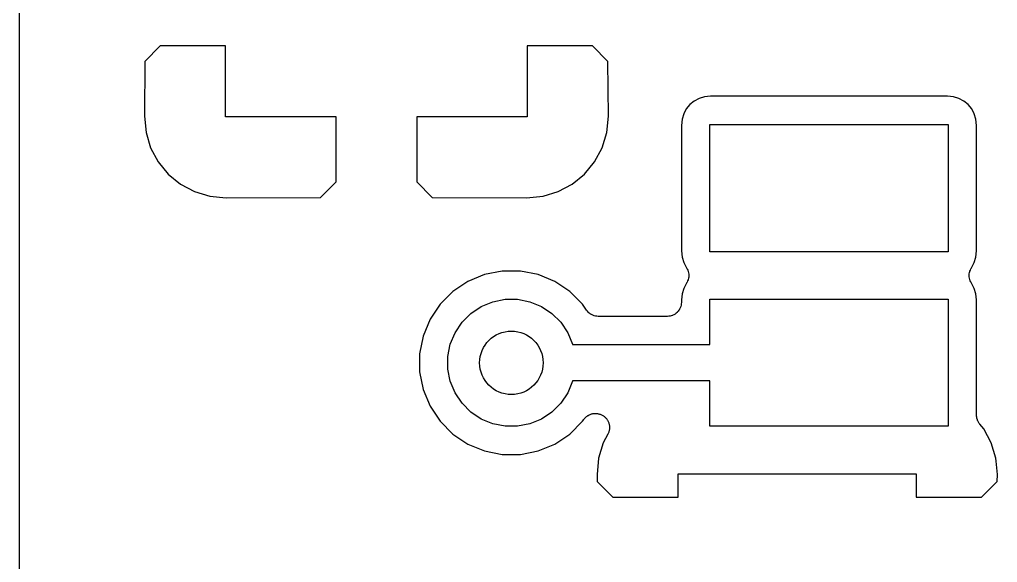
# Model space of a CAD drawing. Extents: x 1.98 to 5.9, y -3.93 to -1.98.
# Drawn here: x 1.9765 to 2.2189, y -3.2228 to -3.0881 of the extents above; entities that cross this region are included whole.
import ezdxf

# ---------------------------------------------------------------- set-up
doc = ezdxf.new("R2010")
doc.units = 0
doc.header["$MEASUREMENT"] = 0
doc.layers.add('BLACK', color=7, linetype='CONTINUOUS')

msp = doc.modelspace()

# ---------------------------------------------------------------- linework, layer by layer
at = {"layer": 'BLACK', "linetype": 'CONTINUOUS'}
for p, q in [((1.97649, -3.56691), (1.97649, -2.96428)), ((2.01138, -3.09465), (2.00755, -3.09848)), ((2.02756, -3.09465), (2.01138, -3.09465)), ((2.02756, -3.1122), (2.02756, -3.09465)), ((2.10236, -3.09465), (2.10236, -3.1122)), ((2.11854, -3.09465), (2.10236, -3.09465)), ((2.12237, -3.09848), (2.11854, -3.09465)), ((2.00755, -3.09848), (2.00745, -3.11205)), ((2.12247, -3.11205), (2.12237, -3.09848)), ((2.14495, -3.10767), (2.14373, -3.10832)), ((2.14627, -3.10727), (2.14495, -3.10767)), ((2.14781, -3.10712), (2.14627, -3.10727)), ((2.20652, -3.10712), (2.14781, -3.10712)), ((2.20807, -3.10727), (2.20652, -3.10712)), ((2.20938, -3.10767), (2.20807, -3.10727)), ((2.2106, -3.10832), (2.20938, -3.10767)), ((2.14179, -3.11027), (2.14114, -3.11148)), ((2.14266, -3.1092), (2.14179, -3.11027)), ((2.14373, -3.10832), (2.14266, -3.1092)), ((2.21167, -3.1092), (2.2106, -3.10832)), ((2.21254, -3.11027), (2.21167, -3.1092)), ((2.21319, -3.11148), (2.21254, -3.11027)), ((2.00745, -3.11205), (2.00785, -3.11613)), ((2.05496, -3.1122), (2.02756, -3.1122)), ((2.05496, -3.12838), (2.05496, -3.1122)), ((2.10236, -3.1122), (2.07496, -3.1122)), ((2.07496, -3.1122), (2.07496, -3.12838)), ((2.12207, -3.11613), (2.12247, -3.11205)), ((2.14074, -3.1128), (2.14059, -3.11435)), ((2.14114, -3.11148), (2.14074, -3.1128)), ((2.21359, -3.1128), (2.21319, -3.11148)), ((2.21374, -3.11435), (2.21359, -3.1128)), ((2.14059, -3.11435), (2.14059, -3.1455)), ((2.14764, -3.14567), (2.14764, -3.11417)), ((2.14764, -3.11417), (2.20669, -3.11417)), ((2.20669, -3.11417), (2.20669, -3.14567)), ((2.21374, -3.1455), (2.21374, -3.11435)), ((2.00785, -3.11613), (2.00899, -3.1199)), ((2.12093, -3.1199), (2.12207, -3.11613)), ((2.00899, -3.1199), (2.01085, -3.12337)), ((2.11907, -3.12337), (2.12093, -3.1199)), ((2.01085, -3.12337), (2.01335, -3.12642)), ((2.11657, -3.12642), (2.11907, -3.12337)), ((2.01335, -3.12642), (2.01639, -3.12891)), ((2.11353, -3.12891), (2.11657, -3.12642)), ((2.01639, -3.12891), (2.01987, -3.13077)), ((2.05113, -3.13221), (2.05496, -3.12838)), ((2.07496, -3.12838), (2.07879, -3.13221)), ((2.11005, -3.13077), (2.11353, -3.12891)), ((2.01987, -3.13077), (2.02364, -3.13192)), ((2.02364, -3.13192), (2.02772, -3.13232)), ((2.02772, -3.13232), (2.05113, -3.13221)), ((2.07879, -3.13221), (2.1022, -3.13232)), ((2.1022, -3.13232), (2.10628, -3.13192)), ((2.10628, -3.13192), (2.11005, -3.13077)), ((2.14059, -3.1455), (2.14074, -3.14704)), ((2.20669, -3.14567), (2.14764, -3.14567)), ((2.21359, -3.14704), (2.21374, -3.1455)), ((2.14074, -3.14704), (2.14114, -3.14836)), ((2.14114, -3.14836), (2.14193, -3.14984)), ((2.21242, -3.14981), (2.21319, -3.14836)), ((2.21319, -3.14836), (2.21359, -3.14704)), ((2.09179, -3.15135), (2.08765, -3.15307)), ((2.09618, -3.15048), (2.09179, -3.15135)), ((2.10067, -3.15048), (2.09618, -3.15048)), ((2.10506, -3.15135), (2.10067, -3.15048)), ((2.1092, -3.15307), (2.10506, -3.15135)), ((2.14193, -3.14984), (2.142, -3.14994)), ((2.142, -3.14994), (2.142, -3.14995)), ((2.142, -3.14995), (2.14201, -3.14997)), ((2.14201, -3.14997), (2.14213, -3.15027)), ((2.14213, -3.15027), (2.14225, -3.15057)), ((2.14225, -3.15057), (2.14226, -3.15059)), ((2.14226, -3.15059), (2.14226, -3.1506)), ((2.14226, -3.1506), (2.14232, -3.15092)), ((2.14232, -3.15092), (2.14239, -3.15124)), ((2.14239, -3.15127), (2.14238, -3.1516)), ((2.14238, -3.1516), (2.14238, -3.15193)), ((2.14239, -3.15124), (2.14239, -3.15126)), ((2.14239, -3.15126), (2.14239, -3.15127)), ((2.21194, -3.15188), (2.21195, -3.15155)), ((2.21195, -3.15119), (2.21202, -3.15087)), ((2.21195, -3.15121), (2.21195, -3.15119)), ((2.21195, -3.15122), (2.21195, -3.15121)), ((2.21195, -3.15155), (2.21195, -3.15122)), ((2.21202, -3.15087), (2.21208, -3.15055)), ((2.21208, -3.15055), (2.21209, -3.15054)), ((2.21209, -3.15053), (2.21222, -3.15022)), ((2.21209, -3.15054), (2.21209, -3.15053)), ((2.21222, -3.15022), (2.21234, -3.14992)), ((2.21234, -3.14992), (2.21235, -3.14991)), ((2.21235, -3.14991), (2.21236, -3.1499)), ((2.21236, -3.1499), (2.21242, -3.14981)), ((2.08765, -3.15307), (2.08392, -3.15556)), ((2.11293, -3.15556), (2.1092, -3.15307)), ((2.14192, -3.15334), (2.14114, -3.15479)), ((2.14197, -3.15325), (2.14192, -3.15334)), ((2.14198, -3.15324), (2.14197, -3.15325)), ((2.14199, -3.15323), (2.14198, -3.15324)), ((2.14211, -3.15292), (2.14199, -3.15323)), ((2.14224, -3.15262), (2.14211, -3.15292)), ((2.14225, -3.1526), (2.14224, -3.15261)), ((2.14224, -3.15261), (2.14224, -3.15262)), ((2.14231, -3.15227), (2.14225, -3.1526)), ((2.14238, -3.15196), (2.14231, -3.15227)), ((2.14238, -3.15193), (2.14238, -3.15194)), ((2.14238, -3.15194), (2.14238, -3.15196)), ((2.21195, -3.15189), (2.21194, -3.15188)), ((2.21195, -3.15191), (2.21195, -3.15189)), ((2.21201, -3.15223), (2.21195, -3.15191)), ((2.21207, -3.15255), (2.21201, -3.15223)), ((2.21207, -3.15256), (2.21207, -3.15255)), ((2.21208, -3.15258), (2.21207, -3.15256)), ((2.2122, -3.15288), (2.21208, -3.15258)), ((2.21232, -3.15318), (2.2122, -3.15288)), ((2.21233, -3.1532), (2.21232, -3.15318)), ((2.21233, -3.15321), (2.21233, -3.1532)), ((2.2124, -3.15331), (2.21233, -3.15321)), ((2.21319, -3.15479), (2.2124, -3.15331)), ((2.08392, -3.15556), (2.08076, -3.15873)), ((2.11609, -3.15873), (2.11293, -3.15556)), ((2.14074, -3.15611), (2.14059, -3.15765)), ((2.14114, -3.15479), (2.14074, -3.15611)), ((2.21359, -3.15611), (2.21319, -3.15479)), ((2.21374, -3.15765), (2.21359, -3.15611)), ((2.08076, -3.15873), (2.07827, -3.16245)), ((2.09097, -3.15927), (2.09383, -3.15809)), ((2.09383, -3.15809), (2.09687, -3.15748)), ((2.09687, -3.15748), (2.09998, -3.15748)), ((2.09998, -3.15748), (2.10302, -3.15809)), ((2.10302, -3.15809), (2.10588, -3.15927)), ((2.11706, -3.16017), (2.11609, -3.15873)), ((2.14051, -3.15896), (2.14041, -3.15927)), ((2.14052, -3.15893), (2.14051, -3.15894)), ((2.14051, -3.15894), (2.14051, -3.15896)), ((2.14055, -3.1586), (2.14052, -3.15893)), ((2.14059, -3.15828), (2.14055, -3.1586)), ((2.14059, -3.15765), (2.14059, -3.15823)), ((2.14059, -3.15823), (2.14059, -3.15825)), ((2.14059, -3.15825), (2.14059, -3.15825)), ((2.14059, -3.15825), (2.14059, -3.15825)), ((2.14059, -3.15825), (2.14059, -3.15828)), ((2.14764, -3.16873), (2.14764, -3.15748)), ((2.14764, -3.15748), (2.20669, -3.15748)), ((2.20669, -3.15748), (2.20669, -3.18898)), ((2.21374, -3.18619), (2.21374, -3.15765)), ((2.08619, -3.16319), (2.08839, -3.161)), ((2.08839, -3.161), (2.09097, -3.15927)), ((2.10588, -3.15927), (2.10846, -3.161)), ((2.10846, -3.161), (2.11066, -3.16319)), ((2.11727, -3.16042), (2.11706, -3.16017)), ((2.11747, -3.16068), (2.11727, -3.16042)), ((2.11748, -3.16069), (2.11747, -3.16068)), ((2.11749, -3.1607), (2.11748, -3.16069)), ((2.11774, -3.16091), (2.11749, -3.1607)), ((2.11799, -3.16112), (2.11774, -3.16091)), ((2.11801, -3.16112), (2.11799, -3.16112)), ((2.11802, -3.16114), (2.11801, -3.16112)), ((2.11831, -3.16129), (2.11802, -3.16114)), ((2.11859, -3.16145), (2.11831, -3.16129)), ((2.13871, -3.16131), (2.13842, -3.16146)), ((2.139, -3.16116), (2.13871, -3.16131)), ((2.13901, -3.16115), (2.139, -3.16116)), ((2.13902, -3.16114), (2.13901, -3.16115)), ((2.13928, -3.16093), (2.13902, -3.16114)), ((2.13954, -3.16073), (2.13928, -3.16093)), ((2.13955, -3.16071), (2.13954, -3.16072)), ((2.13954, -3.16072), (2.13954, -3.16073)), ((2.13976, -3.16046), (2.13955, -3.16071)), ((2.13997, -3.16021), (2.13976, -3.16046)), ((2.13998, -3.16019), (2.13997, -3.16021)), ((2.13999, -3.16019), (2.13998, -3.16019)), ((2.14014, -3.1599), (2.13999, -3.16019)), ((2.1403, -3.15961), (2.14014, -3.1599)), ((2.14031, -3.1596), (2.1403, -3.15961)), ((2.14041, -3.15927), (2.14031, -3.15958)), ((2.14031, -3.15958), (2.14031, -3.1596)), ((2.07827, -3.16245), (2.07655, -3.16659)), ((2.08447, -3.16577), (2.08619, -3.16319)), ((2.11066, -3.16319), (2.11238, -3.16577)), ((2.11861, -3.16145), (2.11859, -3.16145)), ((2.11862, -3.16146), (2.11861, -3.16145)), ((2.11894, -3.16155), (2.11862, -3.16146)), ((2.11924, -3.16165), (2.11894, -3.16155)), ((2.11926, -3.16165), (2.11924, -3.16165)), ((2.11928, -3.16166), (2.11926, -3.16165)), ((2.1196, -3.16169), (2.11928, -3.16166)), ((2.11992, -3.16173), (2.1196, -3.16169)), ((2.11995, -3.16173), (2.11992, -3.16173)), ((2.11996, -3.16173), (2.11995, -3.16173)), ((2.11997, -3.16173), (2.11996, -3.16173)), ((2.11996, -3.16173), (2.11996, -3.16173)), ((2.13709, -3.16173), (2.11997, -3.16173)), ((2.13742, -3.1617), (2.13709, -3.16173)), ((2.13774, -3.16167), (2.13742, -3.1617)), ((2.13775, -3.16166), (2.13774, -3.16167)), ((2.13777, -3.16166), (2.13775, -3.16166)), ((2.13808, -3.16157), (2.13777, -3.16166)), ((2.1384, -3.16147), (2.13808, -3.16157)), ((2.13841, -3.16147), (2.1384, -3.16147)), ((2.13842, -3.16146), (2.13841, -3.16147)), ((2.08328, -3.16863), (2.08447, -3.16577)), ((2.11238, -3.16577), (2.11357, -3.16863)), ((2.07655, -3.16659), (2.07568, -3.17099)), ((2.08268, -3.17168), (2.08328, -3.16863)), ((2.11357, -3.16863), (2.11359, -3.16873)), ((2.07568, -3.17099), (2.07568, -3.17547)), ((2.11359, -3.16873), (2.14764, -3.16873)), ((2.08268, -3.17478), (2.08268, -3.17168)), ((2.07568, -3.17547), (2.07655, -3.17986)), ((2.08328, -3.17782), (2.08268, -3.17478)), ((2.08447, -3.18069), (2.08328, -3.17782)), ((2.11357, -3.17782), (2.11238, -3.18069)), ((2.11359, -3.17773), (2.11357, -3.17782)), ((2.14764, -3.17773), (2.11359, -3.17773)), ((2.14764, -3.18898), (2.14764, -3.17773)), ((2.07655, -3.17986), (2.07827, -3.184)), ((2.08619, -3.18327), (2.08447, -3.18069)), ((2.11238, -3.18069), (2.11066, -3.18327)), ((2.07827, -3.184), (2.08076, -3.18773)), ((2.08839, -3.18546), (2.08619, -3.18327)), ((2.09097, -3.18718), (2.08839, -3.18546)), ((2.10846, -3.18546), (2.10588, -3.18718)), ((2.11066, -3.18327), (2.10846, -3.18546)), ((2.08076, -3.18773), (2.08392, -3.1909)), ((2.09383, -3.18837), (2.09097, -3.18718)), ((2.10588, -3.18718), (2.10302, -3.18837)), ((2.11293, -3.1909), (2.11609, -3.18773)), ((2.11609, -3.18773), (2.11636, -3.18733)), ((2.11636, -3.18733), (2.11639, -3.18729)), ((2.11639, -3.18729), (2.1165, -3.18716)), ((2.1165, -3.18716), (2.11659, -3.18702)), ((2.11659, -3.18702), (2.11672, -3.1869)), ((2.11672, -3.1869), (2.11683, -3.18677)), ((2.11683, -3.18677), (2.11696, -3.18667)), ((2.11696, -3.18667), (2.11708, -3.18655)), ((2.11708, -3.18655), (2.11723, -3.18645)), ((2.11723, -3.18645), (2.11736, -3.18634)), ((2.11736, -3.18634), (2.11751, -3.18627)), ((2.11751, -3.18627), (2.11765, -3.18617)), ((2.11765, -3.18617), (2.11781, -3.18611)), ((2.11781, -3.18611), (2.11797, -3.18603)), ((2.11797, -3.18603), (2.11813, -3.18598)), ((2.11813, -3.18598), (2.11829, -3.18592)), ((2.11829, -3.18592), (2.11846, -3.18589)), ((2.11846, -3.18589), (2.11862, -3.18584)), ((2.11862, -3.18584), (2.11879, -3.18582)), ((2.11879, -3.18582), (2.11896, -3.18579)), ((2.11896, -3.18579), (2.11913, -3.18579)), ((2.11913, -3.18579), (2.1193, -3.18578)), ((2.1193, -3.18578), (2.11947, -3.1858)), ((2.11947, -3.1858), (2.11964, -3.1858)), ((2.11964, -3.1858), (2.11981, -3.18583)), ((2.11981, -3.18583), (2.11998, -3.18585)), ((2.11998, -3.18585), (2.12014, -3.1859)), ((2.12014, -3.1859), (2.12031, -3.18594)), ((2.12031, -3.18594), (2.12047, -3.186)), ((2.12047, -3.186), (2.12063, -3.18606)), ((2.12063, -3.18606), (2.12078, -3.18614)), ((2.12078, -3.18614), (2.12094, -3.1862)), ((2.12094, -3.1862), (2.12108, -3.1863)), ((2.12108, -3.1863), (2.12123, -3.18638)), ((2.12123, -3.18638), (2.12136, -3.18649)), ((2.12136, -3.18649), (2.12151, -3.18659)), ((2.12151, -3.18659), (2.12163, -3.18671)), ((2.12163, -3.18671), (2.12176, -3.18682)), ((2.12176, -3.18682), (2.12187, -3.18695)), ((2.12187, -3.18695), (2.12199, -3.18707)), ((2.12199, -3.18707), (2.12208, -3.18722)), ((2.12208, -3.18722), (2.12219, -3.18735)), ((2.12219, -3.18735), (2.12227, -3.1875)), ((2.12227, -3.1875), (2.12236, -3.18764)), ((2.12236, -3.18764), (2.12243, -3.1878)), ((2.12243, -3.1878), (2.12251, -3.18795)), ((2.12251, -3.18795), (2.12256, -3.18812)), ((2.21376, -3.18635), (2.21374, -3.18619)), ((2.21376, -3.1865), (2.21376, -3.18635)), ((2.21379, -3.18669), (2.21376, -3.1865)), ((2.21381, -3.18687), (2.21379, -3.18669)), ((2.21385, -3.18702), (2.21381, -3.18687)), ((2.21388, -3.18717), (2.21385, -3.18702)), ((2.21395, -3.18735), (2.21388, -3.18717)), ((2.21401, -3.18753), (2.21395, -3.18735)), ((2.21408, -3.18766), (2.21401, -3.18753)), ((2.21414, -3.1878), (2.21408, -3.18766)), ((2.21424, -3.18796), (2.21414, -3.1878)), ((2.21433, -3.18813), (2.21424, -3.18796)), ((2.09687, -3.18898), (2.09383, -3.18837)), ((2.09998, -3.18898), (2.09687, -3.18898)), ((2.10302, -3.18837), (2.09998, -3.18898)), ((2.12255, -3.19046), (2.1225, -3.19062)), ((2.12262, -3.1903), (2.12255, -3.19046)), ((2.12256, -3.18812), (2.12262, -3.18827)), ((2.12262, -3.18827), (2.12265, -3.18844)), ((2.12265, -3.19013), (2.12262, -3.1903)), ((2.12265, -3.18844), (2.1227, -3.18861)), ((2.1227, -3.18997), (2.12265, -3.19013)), ((2.1227, -3.18861), (2.12272, -3.18878)), ((2.12272, -3.1898), (2.1227, -3.18997)), ((2.12272, -3.18878), (2.12275, -3.18894)), ((2.12275, -3.18963), (2.12272, -3.1898)), ((2.12275, -3.18894), (2.12275, -3.18912)), ((2.12275, -3.18912), (2.12277, -3.18929)), ((2.12277, -3.18929), (2.12275, -3.18946)), ((2.12275, -3.18946), (2.12275, -3.18963)), ((2.20669, -3.18898), (2.14764, -3.18898)), ((2.21442, -3.18825), (2.21433, -3.18813)), ((2.21451, -3.18838), (2.21442, -3.18825)), ((2.21454, -3.18842), (2.21451, -3.18838)), ((2.21553, -3.18962), (2.21454, -3.18842)), ((2.21739, -3.1931), (2.21553, -3.18962)), ((2.08392, -3.1909), (2.08765, -3.19339)), ((2.1092, -3.19339), (2.11293, -3.1909)), ((2.12236, -3.19093), (2.1212, -3.1931)), ((2.12242, -3.19077), (2.12236, -3.19093)), ((2.1225, -3.19062), (2.12242, -3.19077)), ((2.08765, -3.19339), (2.09179, -3.1951)), ((2.09179, -3.1951), (2.09618, -3.19598)), ((2.10067, -3.19598), (2.10506, -3.1951)), ((2.10506, -3.1951), (2.1092, -3.19339)), ((2.1212, -3.1931), (2.12005, -3.19687)), ((2.21853, -3.19687), (2.21739, -3.1931)), ((2.09618, -3.19598), (2.10067, -3.19598)), ((2.12005, -3.19687), (2.11966, -3.2009)), ((2.2186, -3.19759), (2.21853, -3.19687)), ((2.21893, -3.2009), (2.2186, -3.19759)), ((2.11966, -3.2009), (2.11972, -3.20266)), ((2.13976, -3.20654), (2.13976, -3.20079)), ((2.13976, -3.20079), (2.19882, -3.20079)), ((2.19882, -3.20079), (2.19882, -3.20654)), ((2.21887, -3.20266), (2.21893, -3.2009)), ((2.11972, -3.20266), (2.12359, -3.20654)), ((2.21499, -3.20654), (2.21887, -3.20266)), ((2.12359, -3.20654), (2.13976, -3.20654)), ((2.19882, -3.20654), (2.21499, -3.20654))]:
    msp.add_line(p, q, dxfattribs=at)
at = {"layer": 'BLACK'}
msp.add_circle((2.09843, -3.17323), 0.00787, dxfattribs=at)

doc.saveas('drawing.dxf')
